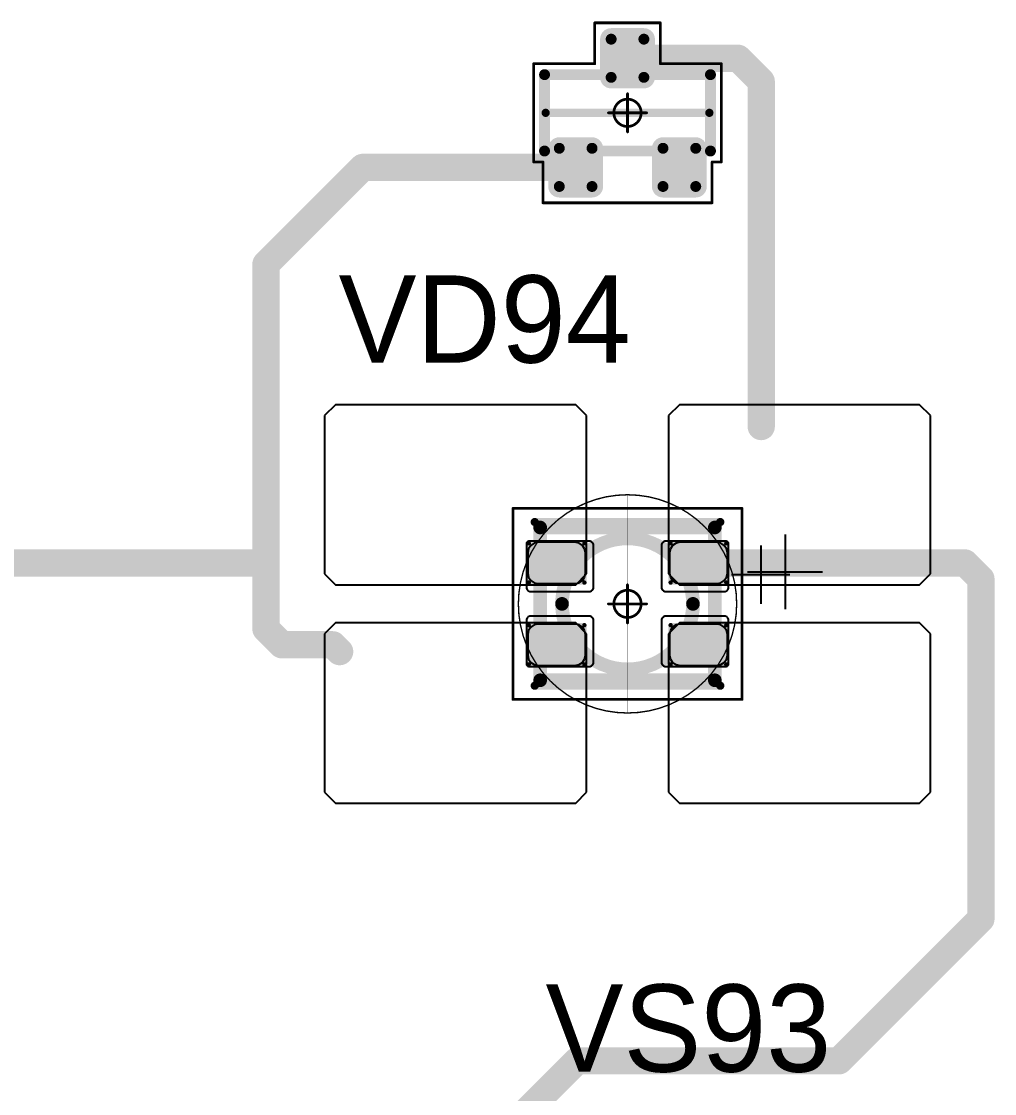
# Model space of a CAD drawing. Header units: millimetres. Extents: x 0 to 400, y 0 to 514.
# Drawn here: x 268.9 to 286.72, y 243.53 to 263.18 of the extents above; entities that cross this region are included whole.
import ezdxf

# ---------------------------------------------------------------- set-up
doc = ezdxf.new("R2010")
doc.units = ezdxf.units.MM
for name, color, linetype in [('Mechanical13', 56, 'Continuous'), ('Mechanical15', 56, 'Continuous'), ('Mechanical2', 216, 'Continuous'), ('TopLayer', 1, 'Continuous'), ('TopOverlay', 2, 'Continuous'), ('TopPaste', 8, 'Continuous'), ('TopSolder', 216, 'Continuous')]:
    doc.layers.add(name, color=color, linetype=linetype)

# ---------------------------------------------------------------- blocks, each defined once
blk = doc.blocks.new('SOT23_88')
at = {"layer": 'Mechanical13', "const_width": 0.2}
for points in [[(-0.7, 1.52), (0.7, 1.52)], [(-0.7, 1.52), (-0.7, -1.52)], [(0.7, 1.52), (0.7, -1.52)], [(-0.7, -1.52), (0.7, -1.52)]]:
    blk.add_lwpolyline(points, dxfattribs=at)
at = {"layer": 'Mechanical13', "const_width": 0.1}
for points in [[(-0.75, 1.52, 1), (-0.65, 1.52, 1)], [(-0.75, 1.52, 1), (-0.65, 1.52, 1)], [(0.65, 1.52, 1), (0.75, 1.52, 1)], [(0.65, 1.52, 1), (0.75, 1.52, 1)], [(-0.75, -1.52, 1), (-0.65, -1.52, 1)], [(-0.75, -1.52, 1), (-0.65, -1.52, 1)], [(0.65, -1.52, 1), (0.75, -1.52, 1)], [(0.65, -1.52, 1), (0.75, -1.52, 1)]]:
    blk.add_lwpolyline(points, format="xyb", close=True, dxfattribs=at)
at = {"layer": 'Mechanical15', "const_width": 0.05}
for points in [[(-1.65, 1.55), (-1.65, -1.55)], [(-1.65, 1.55), (-0.9, 1.55)], [(-0.9, 1.72), (-0.9, 1.55)], [(-0.9, 1.72), (0.9, 1.72)], [(0.9, 1.72), (0.9, 0.6)], [(0.9, 0.6), (1.65, 0.6)], [(1.65, 0.6), (1.65, -0.6)], [(0, 0.35), (0, -0.35)], [(-0.35, 0), (0.35, 0)], [(0.9, -0.6), (1.65, -0.6)], [(0.9, -0.6), (0.9, -1.72)], [(-1.65, -1.55), (-0.9, -1.55)], [(-0.9, -1.55), (-0.9, -1.72)], [(-0.9, -1.72), (0.9, -1.72)]]:
    blk.add_lwpolyline(points, dxfattribs=at)
at = {"layer": 'Mechanical15'}
for points, const_width in [([(-1.662, 1.55, 1), (-1.637, 1.55, 1)], 0.025), ([(-1.662, 1.55, 1), (-1.637, 1.55, 1)], 0.025), ([(-0.913, 1.72, 1), (-0.888, 1.72, 1)], 0.025), ([(-0.913, 1.72, 1), (-0.888, 1.72, 1)], 0.025), ([(-0.913, 1.55, 1), (-0.888, 1.55, 1)], 0.025), ([(-0.913, 1.55, 1), (-0.888, 1.55, 1)], 0.025), ([(0.888, 1.72, 1), (0.913, 1.72, 1)], 0.025), ([(0.888, 1.72, 1), (0.913, 1.72, 1)], 0.025), ([(0.888, 0.6, 1), (0.913, 0.6, 1)], 0.025), ([(0.888, 0.6, 1), (0.913, 0.6, 1)], 0.025), ([(1.637, 0.6, 1), (1.662, 0.6, 1)], 0.025), ([(1.637, 0.6, 1), (1.662, 0.6, 1)], 0.025), ([(0.25, 0, 1), (-0.25, 0, 1)], 0.05), ([(-0.012, 0.35, 1), (0.012, 0.35, 1)], 0.025), ([(-0.362, 0, 1), (-0.337, 0, 1)], 0.025), ([(-0.262, 0, 1), (-0.238, 0, 1)], 0.025), ([(0.238, 0, 1), (0.262, 0, 1)], 0.025), ([(0.337, 0, 1), (0.362, 0, 1)], 0.025), ([(-0.012, -0.35, 1), (0.012, -0.35, 1)], 0.025), ([(0.888, -0.6, 1), (0.913, -0.6, 1)], 0.025), ([(0.888, -0.6, 1), (0.913, -0.6, 1)], 0.025), ([(1.637, -0.6, 1), (1.662, -0.6, 1)], 0.025), ([(1.637, -0.6, 1), (1.662, -0.6, 1)], 0.025), ([(-1.662, -1.55, 1), (-1.637, -1.55, 1)], 0.025), ([(-1.662, -1.55, 1), (-1.637, -1.55, 1)], 0.025), ([(-0.913, -1.55, 1), (-0.888, -1.55, 1)], 0.025), ([(-0.913, -1.55, 1), (-0.888, -1.55, 1)], 0.025), ([(-0.913, -1.72, 1), (-0.888, -1.72, 1)], 0.025), ([(-0.913, -1.72, 1), (-0.888, -1.72, 1)], 0.025), ([(0.888, -1.72, 1), (0.913, -1.72, 1)], 0.025), ([(0.888, -1.72, 1), (0.913, -1.72, 1)], 0.025)]:
    blk.add_lwpolyline(points, format="xyb", close=True, dxfattribs=dict(at, const_width=const_width))
at = {"layer": 'TopLayer', "const_width": 0.1}
for points in [[(-1.4, 1.25, 1), (-1.3, 1.25, 1)], [(-0.7, 1.25, 1), (-0.6, 1.25, 1)], [(-1.4, 0.65, 1), (-1.3, 0.65, 1)], [(-0.7, 0.65, 1), (-0.6, 0.65, 1)], [(0.6, 0.3, 1), (0.7, 0.3, 1)], [(1.3, 0.3, 1), (1.4, 0.3, 1)], [(0.6, -0.3, 1), (0.7, -0.3, 1)], [(1.3, -0.3, 1), (1.4, -0.3, 1)], [(-1.4, -0.65, 1), (-1.3, -0.65, 1)], [(-0.7, -0.65, 1), (-0.6, -0.65, 1)], [(-1.4, -1.25, 1), (-1.3, -1.25, 1)], [(-0.7, -1.25, 1), (-0.6, -1.25, 1)]]:
    blk.add_lwpolyline(points, format="xyb", close=True, dxfattribs=at)
at = {"layer": 'TopLayer'}
for points in [[(-1.45, 1.25), (-1.45, 0.65), (-0.55, 1.25), (-0.55, 0.65)], [(-1.35, 1.35), (-1.35, 0.55), (-0.65, 1.35), (-0.65, 0.55)], [(0.65, 0.4), (0.65, -0.4), (1.35, 0.4), (1.35, -0.4)], [(0.55, 0.3), (0.55, -0.3), (1.45, 0.3), (1.45, -0.3)], [(-1.35, -0.55), (-1.35, -1.35), (-0.65, -0.55), (-0.65, -1.35)], [(-1.45, -0.65), (-1.45, -1.25), (-0.55, -0.65), (-0.55, -1.25)]]:
    blk.add_solid(points, dxfattribs=at)
at = {"layer": 'TopOverlay', "const_width": 0.15}
blk.add_lwpolyline([(0, 1.5), (0, -1.5)], dxfattribs=at)
at = {"layer": 'TopOverlay', "const_width": 0.075}
for points in [[(-0.038, 1.5, 1), (0.038, 1.5, 1)], [(-0.038, -1.5, 1), (0.038, -1.5, 1)]]:
    blk.add_lwpolyline(points, format="xyb", close=True, dxfattribs=at)
at = {"layer": 'TopPaste', "const_width": 0.075}
for points in [[(-1.387, 1.25, 1), (-1.313, 1.25, 1)], [(-0.687, 1.25, 1), (-0.613, 1.25, 1)], [(-1.387, 0.65, 1), (-1.313, 0.65, 1)], [(-0.687, 0.65, 1), (-0.613, 0.65, 1)], [(0.613, 0.3, 1), (0.687, 0.3, 1)], [(1.313, 0.3, 1), (1.387, 0.3, 1)], [(0.613, -0.3, 1), (0.687, -0.3, 1)], [(1.313, -0.3, 1), (1.387, -0.3, 1)], [(-1.387, -0.65, 1), (-1.313, -0.65, 1)], [(-0.687, -0.65, 1), (-0.613, -0.65, 1)], [(-1.387, -1.25, 1), (-1.313, -1.25, 1)], [(-0.687, -1.25, 1), (-0.613, -1.25, 1)]]:
    blk.add_lwpolyline(points, format="xyb", close=True, dxfattribs=at)
at = {"layer": 'TopPaste'}
for points in [[(-1.425, 1.25), (-1.425, 0.65), (-0.575, 1.25), (-0.575, 0.65)], [(-1.35, 1.325), (-1.35, 0.575), (-0.65, 1.325), (-0.65, 0.575)], [(0.575, 0.3), (0.575, -0.3), (1.425, 0.3), (1.425, -0.3)], [(0.65, 0.375), (0.65, -0.375), (1.35, 0.375), (1.35, -0.375)], [(-1.35, -0.575), (-1.35, -1.325), (-0.65, -0.575), (-0.65, -1.325)], [(-1.425, -0.65), (-1.425, -1.25), (-0.575, -0.65), (-0.575, -1.25)]]:
    blk.add_solid(points, dxfattribs=at)
at = {"layer": 'TopSolder', "const_width": 0.202}
for points in [[(-1.451, 1.25, 1), (-1.249, 1.25, 1)], [(-0.751, 1.25, 1), (-0.549, 1.25, 1)], [(-1.451, 0.65, 1), (-1.249, 0.65, 1)], [(-0.751, 0.65, 1), (-0.549, 0.65, 1)], [(0.549, 0.3, 1), (0.751, 0.3, 1)], [(1.249, 0.3, 1), (1.451, 0.3, 1)], [(0.549, -0.3, 1), (0.751, -0.3, 1)], [(1.249, -0.3, 1), (1.451, -0.3, 1)], [(-1.451, -0.65, 1), (-1.249, -0.65, 1)], [(-0.751, -0.65, 1), (-0.549, -0.65, 1)], [(-1.451, -1.25, 1), (-1.249, -1.25, 1)], [(-0.751, -1.25, 1), (-0.549, -1.25, 1)]]:
    blk.add_lwpolyline(points, format="xyb", close=True, dxfattribs=at)
at = {"layer": 'TopSolder'}
for points in [[(-1.35, 1.452), (-1.35, 0.448), (-0.65, 1.452), (-0.65, 0.448)], [(-1.552, 1.25), (-1.552, 0.65), (-0.448, 1.25), (-0.448, 0.65)], [(0.65, 0.502), (0.65, -0.502), (1.35, 0.502), (1.35, -0.502)], [(0.448, 0.3), (0.448, -0.3), (1.552, 0.3), (1.552, -0.3)], [(-1.35, -0.448), (-1.35, -1.452), (-0.65, -0.448), (-0.65, -1.452)], [(-1.552, -0.65), (-1.552, -1.25), (-0.448, -0.65), (-0.448, -1.25)]]:
    blk.add_solid(points, dxfattribs=at)
blk = doc.blocks.new('E65F_261')
at = {"layer": 'Mechanical13'}
for p, q in [((2.441, 1.071), (2.441, 0)), ((1.905, 0.536), (2.976, 0.536))]:
    blk.add_line(p, q, dxfattribs=at)
at = {"layer": 'Mechanical13', "const_width": 0.25}
for points in [[(-1.6, -1.4), (-1.6, 1.4)], [(-1.6, 1.4), (1.6, 1.4)], [(1.6, -1.4), (1.6, 1.4)], [(-1.6, -1.4), (1.6, -1.4)]]:
    blk.add_lwpolyline(points, dxfattribs=at)
at = {"layer": 'Mechanical13'}
for points, const_width in [([(-1.663, 1.4, 1), (-1.538, 1.4, 1)], 0.125), ([(-1.663, 1.4, 1), (-1.538, 1.4, 1)], 0.125), ([(1.537, 1.4, 1), (1.662, 1.4, 1)], 0.125), ([(1.537, 1.4, 1), (1.662, 1.4, 1)], 0.125), ([(1.2, 0, 1), (-1.2, 0, 1)], 0.25), ([(-1.263, 0, 1), (-1.138, 0, 1)], 0.125), ([(1.137, 0, 1), (1.262, 0, 1)], 0.125), ([(-1.663, -1.4, 1), (-1.538, -1.4, 1)], 0.125), ([(-1.663, -1.4, 1), (-1.538, -1.4, 1)], 0.125), ([(1.537, -1.4, 1), (1.662, -1.4, 1)], 0.125), ([(1.537, -1.4, 1), (1.662, -1.4, 1)], 0.125)]:
    blk.add_lwpolyline(points, format="xyb", close=True, dxfattribs=dict(at, const_width=const_width))
at = {"layer": 'Mechanical15', "const_width": 0.05}
for points in [[(-2.1, 1.75), (2.1, 1.75)], [(-2.1, -1.75), (-2.1, 1.75)], [(2.1, -1.75), (2.1, 1.75)], [(0, -0.35), (0, 0.35)], [(0, -0.35), (0, 0.35)], [(-0.35, 0), (0.35, 0)], [(-0.35, 0), (0.35, 0)], [(-2.1, -1.75), (2.1, -1.75)]]:
    blk.add_lwpolyline(points, dxfattribs=at)
at = {"layer": 'Mechanical15'}
for points, const_width in [([(-2.113, 1.75, 1), (-2.088, 1.75, 1)], 0.025), ([(-2.113, 1.75, 1), (-2.088, 1.75, 1)], 0.025), ([(2.087, 1.75, 1), (2.112, 1.75, 1)], 0.025), ([(2.087, 1.75, 1), (2.112, 1.75, 1)], 0.025), ([(0.25, 0, 1), (-0.25, 0, 1)], 0.05), ([(0.25, 0, 1), (-0.25, 0, 1)], 0.05), ([(-0.013, 0.35, 1), (0.012, 0.35, 1)], 0.025), ([(-0.013, 0.35, 1), (0.012, 0.35, 1)], 0.025), ([(-0.363, 0, 1), (-0.338, 0, 1)], 0.025), ([(-0.363, 0, 1), (-0.338, 0, 1)], 0.025), ([(-0.263, 0, 1), (-0.238, 0, 1)], 0.025), ([(-0.263, 0, 1), (-0.238, 0, 1)], 0.025), ([(0.237, 0, 1), (0.262, 0, 1)], 0.025), ([(0.237, 0, 1), (0.262, 0, 1)], 0.025), ([(0.337, 0, 1), (0.362, 0, 1)], 0.025), ([(0.337, 0, 1), (0.362, 0, 1)], 0.025), ([(-0.013, -0.35, 1), (0.012, -0.35, 1)], 0.025), ([(-0.013, -0.35, 1), (0.012, -0.35, 1)], 0.025), ([(-2.113, -1.75, 1), (-2.088, -1.75, 1)], 0.025), ([(-2.113, -1.75, 1), (-2.088, -1.75, 1)], 0.025), ([(2.087, -1.75, 1), (2.112, -1.75, 1)], 0.025), ([(2.087, -1.75, 1), (2.112, -1.75, 1)], 0.025)]:
    blk.add_lwpolyline(points, format="xyb", close=True, dxfattribs=dict(at, const_width=const_width))
at = {"layer": 'TopLayer'}
for p, q in [((-5.35, 3.65), (-5.55, 3.45)), ((-0.95, 3.65), (-5.35, 3.65)), ((-5.35, 3.65), (-5.35, 3.65)), ((-0.75, 3.45), (-0.95, 3.65)), ((0.95, 3.65), (0.75, 3.45)), ((5.35, 3.65), (0.95, 3.65)), ((0.95, 3.65), (0.95, 3.65)), ((5.55, 3.45), (5.35, 3.65)), ((-5.55, 3.45), (-5.55, 3.45)), ((-5.55, 3.45), (-5.55, 0.55)), ((-0.75, 0.55), (-0.75, 3.45)), ((0.75, 3.45), (0.75, 3.45)), ((0.75, 3.45), (0.75, 0.55)), ((5.55, 0.55), (5.55, 3.45)), ((-5.55, 0.55), (-5.35, 0.35)), ((-0.95, 0.35), (-0.75, 0.55)), ((0.75, 0.55), (0.95, 0.35)), ((5.35, 0.35), (5.55, 0.55)), ((-5.35, 0.35), (-0.95, 0.35)), ((0.95, 0.35), (5.35, 0.35)), ((-5.35, -0.35), (-5.55, -0.55)), ((-0.95, -0.35), (-5.35, -0.35)), ((-5.35, -0.35), (-5.35, -0.35)), ((-0.75, -0.55), (-0.95, -0.35)), ((0.95, -0.35), (0.75, -0.55)), ((5.35, -0.35), (0.95, -0.35)), ((0.95, -0.35), (0.95, -0.35)), ((5.55, -0.55), (5.35, -0.35)), ((-5.55, -0.55), (-5.55, -0.55)), ((-5.55, -0.55), (-5.55, -3.45)), ((-0.75, -3.45), (-0.75, -0.55)), ((0.75, -0.55), (0.75, -0.55)), ((0.75, -0.55), (0.75, -3.45)), ((5.55, -3.45), (5.55, -0.55)), ((-5.55, -3.45), (-5.35, -3.65)), ((-0.95, -3.65), (-0.75, -3.45)), ((0.75, -3.45), (0.95, -3.65)), ((5.35, -3.65), (5.55, -3.45)), ((-5.35, -3.65), (-0.95, -3.65)), ((0.95, -3.65), (5.35, -3.65))]:
    blk.add_line(p, q, dxfattribs=at)
at = {"layer": 'TopLayer', "const_width": 0.04}
for points in [[(-1.83, 1.11, 1), (-1.79, 1.11, 1)], [(-0.81, 1.11, 1), (-0.77, 1.11, 1)], [(0.77, 1.11, 1), (0.81, 1.11, 1)], [(1.79, 1.11, 1), (1.83, 1.11, 1)], [(-1.83, 0.39, 1), (-1.79, 0.39, 1)], [(-0.81, 0.39, 1), (-0.77, 0.39, 1)], [(0.77, 0.39, 1), (0.81, 0.39, 1)], [(1.79, 0.39, 1), (1.83, 0.39, 1)], [(-1.83, -0.39, 1), (-1.79, -0.39, 1)], [(-0.81, -0.39, 1), (-0.77, -0.39, 1)], [(0.77, -0.39, 1), (0.81, -0.39, 1)], [(1.79, -0.39, 1), (1.83, -0.39, 1)], [(-1.83, -1.11, 1), (-1.79, -1.11, 1)], [(-0.81, -1.11, 1), (-0.77, -1.11, 1)], [(0.77, -1.11, 1), (0.81, -1.11, 1)], [(1.79, -1.11, 1), (1.83, -1.11, 1)]]:
    blk.add_lwpolyline(points, format="xyb", close=True, dxfattribs=at)
at = {"layer": 'TopLayer'}
for points in [[(-1.85, 1.11), (-1.85, 0.39), (-0.75, 1.11), (-0.75, 0.39)], [(-1.81, 1.15), (-1.81, 0.35), (-0.79, 1.15), (-0.79, 0.35)], [(0.75, 1.11), (0.75, 0.39), (1.85, 1.11), (1.85, 0.39)], [(0.79, 1.15), (0.79, 0.35), (1.81, 1.15), (1.81, 0.35)], [(-1.85, -0.39), (-1.85, -1.11), (-0.75, -0.39), (-0.75, -1.11)], [(-1.81, -0.35), (-1.81, -1.15), (-0.79, -0.35), (-0.79, -1.15)], [(0.75, -0.39), (0.75, -1.11), (1.85, -0.39), (1.85, -1.11)], [(0.79, -0.35), (0.79, -1.15), (1.81, -0.35), (1.81, -1.15)]]:
    blk.add_solid(points, dxfattribs=at)
at = {"layer": 'TopOverlay'}
for p, q in [((2.886, 1.271), (2.886, -0.1)), ((2.2, 0.586), (3.571, 0.586))]:
    blk.add_line(p, q, dxfattribs=at)
at = {"layer": 'TopOverlay', "const_width": 0.15}
for points in [[(-1.7, 1.5), (1.7, 1.5)], [(-1.7, -1.5), (1.7, -1.5)]]:
    blk.add_lwpolyline(points, dxfattribs=at)
at = {"layer": 'TopOverlay', "const_width": 0.075}
for points in [[(-1.738, 1.5, 1), (-1.663, 1.5, 1)], [(1.662, 1.5, 1), (1.737, 1.5, 1)], [(-1.738, -1.5, 1), (-1.663, -1.5, 1)], [(1.662, -1.5, 1), (1.737, -1.5, 1)]]:
    blk.add_lwpolyline(points, format="xyb", close=True, dxfattribs=at)
at = {"layer": 'TopPaste'}
for p, q in [((-1.814, 1.011), (-1.829, 0.938)), ((-1.773, 1.073), (-1.814, 1.011)), ((-1.711, 1.114), (-1.773, 1.073)), ((-1.638, 1.129), (-1.711, 1.114)), ((-0.963, 1.129), (-1.638, 1.129)), ((-0.889, 1.114), (-0.963, 1.129)), ((-0.827, 1.073), (-0.889, 1.114)), ((-0.786, 1.011), (-0.827, 1.073)), ((-0.771, 0.938), (-0.786, 1.011)), ((0.786, 1.011), (0.771, 0.938)), ((0.827, 1.073), (0.786, 1.011)), ((0.889, 1.114), (0.827, 1.073)), ((0.962, 1.129), (0.889, 1.114)), ((1.637, 1.129), (0.962, 1.129)), ((1.711, 1.114), (1.637, 1.129)), ((1.773, 1.073), (1.711, 1.114)), ((1.814, 1.011), (1.773, 1.073)), ((1.829, 0.938), (1.814, 1.011)), ((-1.829, 0.938), (-1.829, 0.563)), ((-0.771, 0.563), (-0.771, 0.938)), ((0.771, 0.938), (0.771, 0.563)), ((1.829, 0.563), (1.829, 0.938)), ((-1.829, 0.563), (-1.814, 0.489)), ((-1.814, 0.489), (-1.773, 0.427)), ((-1.773, 0.427), (-1.711, 0.386)), ((-0.889, 0.386), (-0.827, 0.427)), ((-0.827, 0.427), (-0.786, 0.489)), ((-0.786, 0.489), (-0.771, 0.563)), ((0.771, 0.563), (0.786, 0.489)), ((0.786, 0.489), (0.827, 0.427)), ((0.827, 0.427), (0.889, 0.386)), ((1.711, 0.386), (1.773, 0.427)), ((1.773, 0.427), (1.814, 0.489)), ((1.814, 0.489), (1.829, 0.563)), ((-1.711, 0.386), (-1.638, 0.371)), ((-1.638, 0.371), (-0.963, 0.371)), ((-0.963, 0.371), (-0.889, 0.386)), ((0.889, 0.386), (0.962, 0.371)), ((0.962, 0.371), (1.637, 0.371)), ((1.637, 0.371), (1.711, 0.386)), ((-1.711, -0.386), (-1.773, -0.427)), ((-1.638, -0.371), (-1.711, -0.386)), ((-0.963, -0.371), (-1.638, -0.371)), ((-0.889, -0.386), (-0.963, -0.371)), ((-0.827, -0.427), (-0.889, -0.386)), ((0.889, -0.386), (0.827, -0.427)), ((0.962, -0.371), (0.889, -0.386)), ((1.637, -0.371), (0.962, -0.371)), ((1.711, -0.386), (1.637, -0.371)), ((1.773, -0.427), (1.711, -0.386)), ((-1.814, -0.489), (-1.829, -0.563)), ((-1.829, -0.563), (-1.829, -0.938)), ((-1.773, -0.427), (-1.814, -0.489)), ((-0.786, -0.489), (-0.827, -0.427)), ((-0.771, -0.563), (-0.786, -0.489)), ((-0.771, -0.938), (-0.771, -0.563)), ((0.786, -0.489), (0.771, -0.563)), ((0.771, -0.563), (0.771, -0.938)), ((0.827, -0.427), (0.786, -0.489)), ((1.814, -0.489), (1.773, -0.427)), ((1.829, -0.563), (1.814, -0.489)), ((1.829, -0.938), (1.829, -0.563)), ((-1.829, -0.938), (-1.814, -1.011)), ((-0.786, -1.011), (-0.771, -0.938)), ((0.771, -0.938), (0.786, -1.011)), ((1.814, -1.011), (1.829, -0.938)), ((-1.814, -1.011), (-1.773, -1.073)), ((-1.773, -1.073), (-1.711, -1.114)), ((-1.711, -1.114), (-1.638, -1.129)), ((-1.638, -1.129), (-0.963, -1.129)), ((-0.963, -1.129), (-0.889, -1.114)), ((-0.889, -1.114), (-0.827, -1.073)), ((-0.827, -1.073), (-0.786, -1.011)), ((0.786, -1.011), (0.827, -1.073)), ((0.827, -1.073), (0.889, -1.114)), ((0.889, -1.114), (0.962, -1.129)), ((0.962, -1.129), (1.637, -1.129)), ((1.637, -1.129), (1.711, -1.114)), ((1.711, -1.114), (1.773, -1.073)), ((1.773, -1.073), (1.814, -1.011))]:
    blk.add_line(p, q, dxfattribs=at)
at = {"layer": 'TopSolder'}
for p, q in [((-1.842, 1.129), (-1.85, 1.111)), ((-1.85, 1.111), (-1.85, 1.101)), ((-1.85, 1.101), (-1.85, 1.101)), ((-1.85, 1.101), (-1.85, 0.301)), ((-1.828, 1.143), (-1.842, 1.129)), ((-1.81, 1.151), (-1.828, 1.143)), ((-1.8, 1.151), (-1.81, 1.151)), ((-0.7, 1.151), (-1.8, 1.151)), ((-0.685, 1.151), (-0.7, 1.151)), ((-0.7, 1.151), (-0.7, 1.151)), ((-0.658, 1.139), (-0.685, 1.151)), ((-0.636, 1.118), (-0.658, 1.139)), ((-0.625, 1.09), (-0.636, 1.118)), ((-0.625, 1.076), (-0.625, 1.09)), ((-0.625, 0.301), (-0.625, 1.076)), ((0.636, 1.118), (0.625, 1.09)), ((0.625, 1.09), (0.625, 1.076)), ((0.625, 1.076), (0.625, 1.076)), ((0.625, 1.076), (0.625, 0.301)), ((0.657, 1.139), (0.636, 1.118)), ((0.685, 1.151), (0.657, 1.139)), ((0.7, 1.151), (0.685, 1.151)), ((1.8, 1.151), (0.7, 1.151)), ((1.81, 1.151), (1.8, 1.151)), ((1.8, 1.151), (1.8, 1.151)), ((1.828, 1.143), (1.81, 1.151)), ((1.842, 1.129), (1.828, 1.143)), ((1.85, 1.111), (1.842, 1.129)), ((1.85, 1.101), (1.85, 1.111)), ((1.85, 0.301), (1.85, 1.101)), ((-1.85, 0.301), (-1.85, 0.286)), ((-1.85, 0.286), (-1.839, 0.258)), ((-1.839, 0.258), (-1.818, 0.237)), ((-1.818, 0.237), (-1.79, 0.226)), ((-1.79, 0.226), (-1.775, 0.226)), ((-1.775, 0.226), (-1.775, 0.226)), ((-1.775, 0.226), (-0.7, 0.226)), ((-0.7, 0.226), (-0.685, 0.226)), ((-0.685, 0.226), (-0.658, 0.237)), ((-0.658, 0.237), (-0.636, 0.258)), ((-0.636, 0.258), (-0.625, 0.286)), ((-0.625, 0.286), (-0.625, 0.301)), ((-0.625, 0.301), (-0.625, 0.301)), ((0.625, 0.301), (0.625, 0.286)), ((0.625, 0.286), (0.636, 0.258)), ((0.636, 0.258), (0.657, 0.237)), ((0.657, 0.237), (0.685, 0.226)), ((0.685, 0.226), (0.7, 0.226)), ((0.7, 0.226), (0.7, 0.226)), ((0.7, 0.226), (1.775, 0.226)), ((1.775, 0.226), (1.79, 0.226)), ((1.79, 0.226), (1.817, 0.237)), ((1.817, 0.237), (1.839, 0.258)), ((1.839, 0.258), (1.85, 0.286)), ((1.85, 0.286), (1.85, 0.301)), ((1.85, 0.301), (1.85, 0.301)), ((-1.839, -0.257), (-1.85, -0.285)), ((-1.85, -0.285), (-1.85, -0.299)), ((-1.85, -0.299), (-1.85, -0.299)), ((-1.85, -0.299), (-1.85, -1.099)), ((-1.818, -0.236), (-1.839, -0.257)), ((-1.79, -0.224), (-1.818, -0.236)), ((-1.775, -0.224), (-1.79, -0.224)), ((-0.7, -0.224), (-1.775, -0.224)), ((-0.685, -0.224), (-0.7, -0.224)), ((-0.7, -0.224), (-0.7, -0.224)), ((-0.658, -0.236), (-0.685, -0.224)), ((-0.636, -0.257), (-0.658, -0.236)), ((-0.625, -0.285), (-0.636, -0.257)), ((-0.625, -0.299), (-0.625, -0.285)), ((-0.625, -1.074), (-0.625, -0.299)), ((0.636, -0.257), (0.625, -0.285)), ((0.625, -0.285), (0.625, -0.299)), ((0.625, -0.299), (0.625, -0.299)), ((0.625, -0.299), (0.625, -1.074)), ((0.657, -0.236), (0.636, -0.257)), ((0.685, -0.224), (0.657, -0.236)), ((0.7, -0.224), (0.685, -0.224)), ((1.775, -0.224), (0.7, -0.224)), ((1.79, -0.224), (1.775, -0.224)), ((1.775, -0.224), (1.775, -0.224)), ((1.817, -0.236), (1.79, -0.224)), ((1.839, -0.257), (1.817, -0.236)), ((1.85, -0.285), (1.839, -0.257)), ((1.85, -0.299), (1.85, -0.285)), ((1.85, -1.099), (1.85, -0.299)), ((-1.85, -1.099), (-1.85, -1.109)), ((-1.85, -1.109), (-1.842, -1.128)), ((-1.842, -1.128), (-1.828, -1.142)), ((-1.828, -1.142), (-1.81, -1.149)), ((-1.81, -1.149), (-1.8, -1.149)), ((-1.8, -1.149), (-0.7, -1.149)), ((-1.8, -1.149), (-1.8, -1.149)), ((-0.7, -1.149), (-0.685, -1.149)), ((-0.685, -1.149), (-0.658, -1.138)), ((-0.658, -1.138), (-0.636, -1.117)), ((-0.636, -1.117), (-0.625, -1.089)), ((-0.625, -1.089), (-0.625, -1.074)), ((-0.625, -1.074), (-0.625, -1.074)), ((0.625, -1.074), (0.625, -1.089)), ((0.625, -1.089), (0.636, -1.117)), ((0.636, -1.117), (0.657, -1.138)), ((0.657, -1.138), (0.685, -1.149)), ((0.685, -1.149), (0.7, -1.149)), ((0.7, -1.149), (1.8, -1.149)), ((0.7, -1.149), (0.7, -1.149)), ((1.8, -1.149), (1.81, -1.149)), ((1.81, -1.149), (1.828, -1.142)), ((1.828, -1.142), (1.842, -1.128)), ((1.842, -1.128), (1.85, -1.109)), ((1.85, -1.109), (1.85, -1.099)), ((1.85, -1.099), (1.85, -1.099))]:
    blk.add_line(p, q, dxfattribs=at)

msp = doc.modelspace()

# ---------------------------------------------------------------- linework, layer by layer
at = {"layer": 'Mechanical2'}
for points, const_width in [([(282, 252.5, 1), (278, 252.5, 1)], 0.0254), ([(280, 254.5, 1), (280, 254.5, 1)], 0.0005), ([(277.994, 252.5, 1), (278.006, 252.5, 1)], 0.0127), ([(281.994, 252.5, 1), (282.006, 252.5, 1)], 0.0127), ([(278, 252.5, 1), (278, 252.5, 1)], 0.0005), ([(282, 252.5, 1), (282, 252.5, 1)], 0.0005), ([(280, 250.5, 1), (280, 250.5, 1)], 0.0005)]:
    msp.add_lwpolyline(points, format="xyb", close=True, dxfattribs=dict(at, const_width=const_width))
at = {"layer": 'Mechanical2', "const_width": 0.001}
for points in [[(280, 250.5), (280, 254.5)], [(278, 252.5), (282, 252.5)]]:
    msp.add_lwpolyline(points, dxfattribs=at)
at = {"layer": 'TopLayer', "const_width": 0.5}
for points in [[(280, 262.5), (282.025, 262.5)], [(282.025, 262.5), (282.45, 262.075)], [(282.45, 255.75), (282.45, 262.075)], [(273.375, 258.725), (275.15, 260.5)], [(275.15, 260.5), (279.05, 260.5)], [(273.375, 253.325), (273.375, 258.725)], [(261.3, 253.25), (273.3, 253.25)], [(273.3, 253.25), (273.375, 253.325)], [(273.375, 252.043), (273.375, 253.325)], [(281.3, 253.25), (286.182, 253.25)], [(286.182, 253.25), (286.475, 252.957)], [(286.475, 246.725), (286.475, 252.957)], [(273.375, 252.043), (273.668, 251.75)], [(273.668, 251.75), (274.6, 251.75)], [(274.6, 251.75), (274.725, 251.625)], [(283.875, 244.125), (286.475, 246.725)], [(277.1, 242.15), (279.075, 244.125)], [(279.075, 244.125), (283.875, 244.125)]]:
    msp.add_lwpolyline(points, dxfattribs=at)
at = {"layer": 'TopLayer', "const_width": 0.25}
for points in [[(279.875, 262.5, 1), (280.125, 262.5, 1)], [(281.9, 262.5, 1), (282.15, 262.5, 1)], [(281.9, 262.5, 1), (282.15, 262.5, 1)], [(282.325, 262.075, 1), (282.575, 262.075, 1)], [(282.325, 262.075, 1), (282.575, 262.075, 1)], [(275.025, 260.5, 1), (275.275, 260.5, 1)], [(275.025, 260.5, 1), (275.275, 260.5, 1)], [(278.925, 260.5, 1), (279.175, 260.5, 1)], [(273.25, 258.725, 1), (273.5, 258.725, 1)], [(273.25, 258.725, 1), (273.5, 258.725, 1)], [(282.325, 255.75, 1), (282.575, 255.75, 1)], [(273.175, 253.25, 1), (273.425, 253.25, 1)], [(273.175, 253.25, 1), (273.425, 253.25, 1)], [(273.25, 253.325, 1), (273.5, 253.325, 1)], [(273.25, 253.325, 1), (273.5, 253.325, 1)], [(273.25, 253.325, 1), (273.5, 253.325, 1)], [(281.175, 253.25, 1), (281.425, 253.25, 1)], [(286.057, 253.25, 1), (286.307, 253.25, 1)], [(286.057, 253.25, 1), (286.307, 253.25, 1)], [(286.35, 252.957, 1), (286.6, 252.957, 1)], [(286.35, 252.957, 1), (286.6, 252.957, 1)], [(273.25, 252.043, 1), (273.5, 252.043, 1)], [(273.25, 252.043, 1), (273.5, 252.043, 1)], [(273.543, 251.75, 1), (273.793, 251.75, 1)], [(273.543, 251.75, 1), (273.793, 251.75, 1)], [(274.475, 251.75, 1), (274.725, 251.75, 1)], [(274.475, 251.75, 1), (274.725, 251.75, 1)], [(274.6, 251.625, 1), (274.85, 251.625, 1)], [(286.35, 246.725, 1), (286.6, 246.725, 1)], [(286.35, 246.725, 1), (286.6, 246.725, 1)], [(278.95, 244.125, 1), (279.2, 244.125, 1)], [(278.95, 244.125, 1), (279.2, 244.125, 1)], [(283.75, 244.125, 1), (284, 244.125, 1)], [(283.75, 244.125, 1), (284, 244.125, 1)]]:
    msp.add_lwpolyline(points, format="xyb", close=True, dxfattribs=at)

# ---------------------------------------------------------------- block references
for name, p, rotation in [('SOT23_88', (280, 261.5), 90), ('E65F_261', (280, 252.5), 360)]:
    msp.add_blockref(name, p, dxfattribs=dict(rotation=rotation))

# ---------------------------------------------------------------- texts
at = {"layer": 'TopOverlay'}
for s, p in [('VD94', (274.706, 256.921)), ('VS93', (278.498, 243.925))]:
    msp.add_text(s, height=1.6, dxfattribs=at).set_placement(p)

doc.saveas('drawing.dxf')
